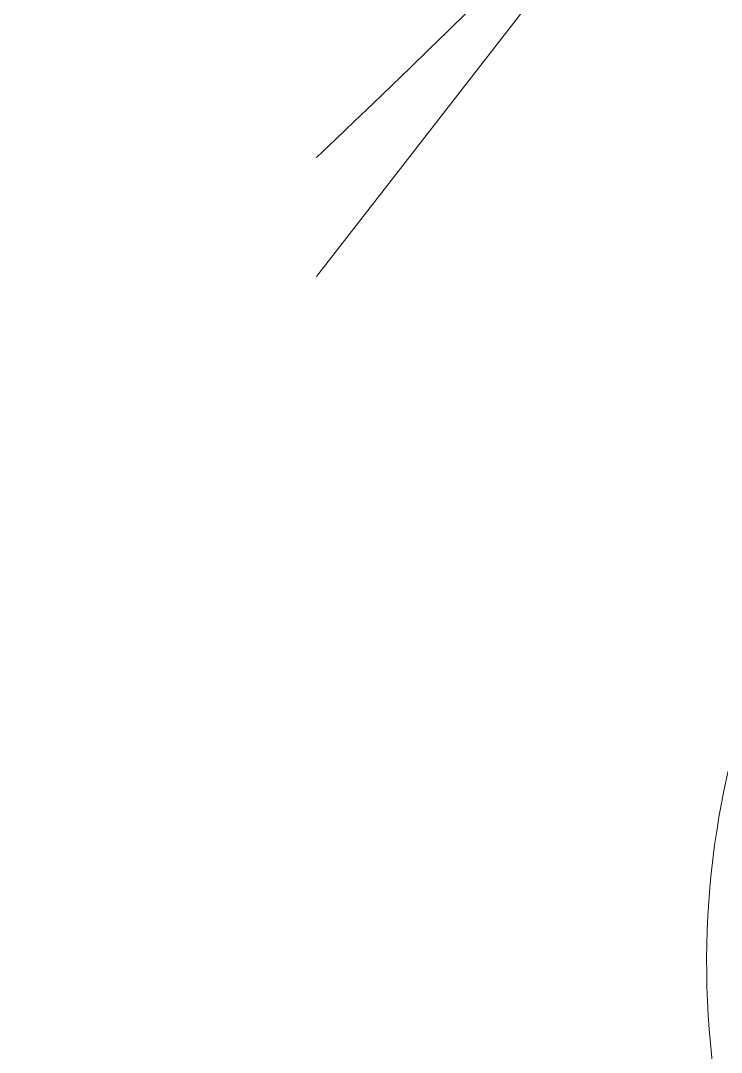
# Model space of a CAD drawing. Header units: millimetres. Extents: x 2562 to 7288, y 778 to 5635.
# Drawn here: x 2562 to 3233, y 1515 to 2503 of the extents above; entities that cross this region are included whole.
import ezdxf

# ---------------------------------------------------------------- set-up
doc = ezdxf.new("R2010")
doc.units = ezdxf.units.MM
doc.layers.add('x-ref_base plan 1$0$SHG-LANDSCAPING', color=252, linetype='Continuous', lineweight=18)

msp = doc.modelspace()

# ---------------------------------------------------------------- linework, layer by layer
at = {"layer": 'x-ref_base plan 1$0$SHG-LANDSCAPING', "elevation": -1203}
msp.add_lwpolyline([(2845.02, 2257.81), (3226.75, 2748.91), (3226.43, 2748.49)], dxfattribs=at)
at = {"layer": 'x-ref_base plan 1$0$SHG-LANDSCAPING'}
for centre, radius, start, end in [((-6289.35, 11995.93, -1203), 13268.95, 313.503684, 327.27993), ((4042.29, 1601.12, -1203), 823.73, 146.3513, 268.57974)]:
    msp.add_arc(centre, radius, start, end, dxfattribs=at)

doc.saveas('drawing.dxf')
